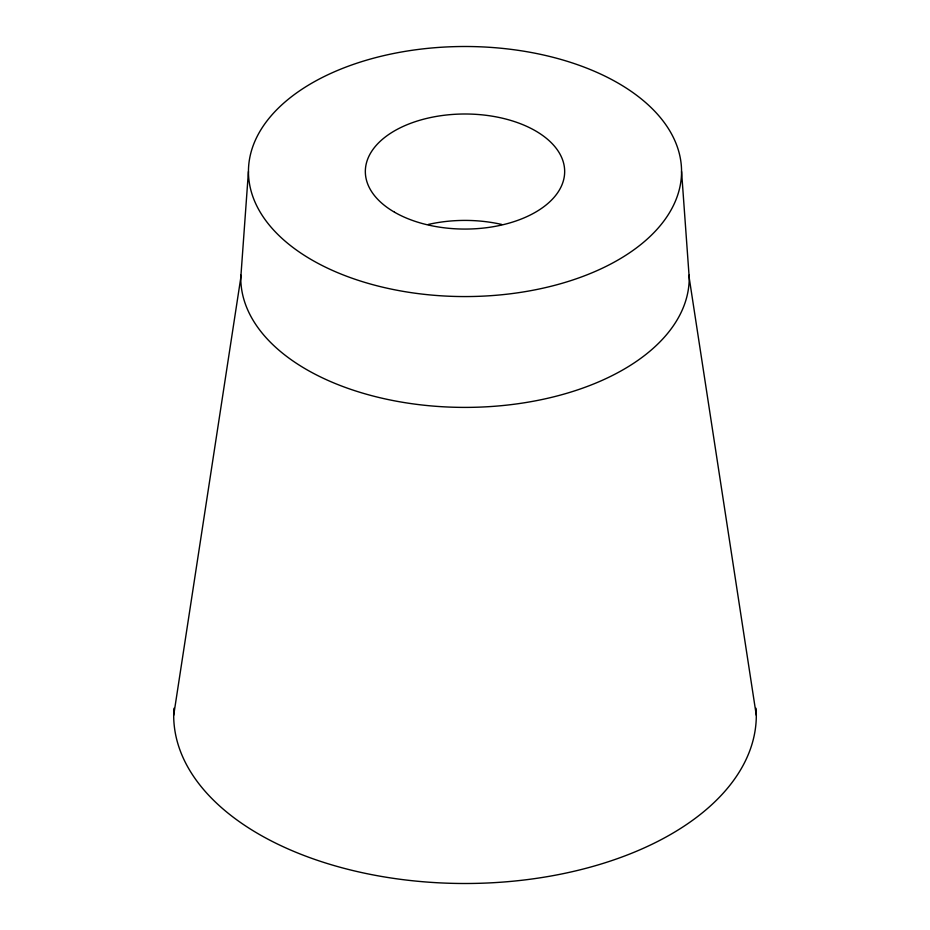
<?xml version="1.0" encoding="UTF-8"?>
<svg xmlns="http://www.w3.org/2000/svg" width="930" height="930" viewBox="0 0 930 930"><rect width="100%" height="100%" fill="white"/><g stroke="black" fill="none" stroke-linecap="round" stroke-linejoin="round"><path stroke-width="1.4" d="M248.438 171.539L240.765 277.942L173.689 715.31M756.311 715.31L689.235 277.942L681.562 171.539A216.562 125.039 0 0 0 356.713 63.252A216.562 125.039 0 0 0 356.713 279.814A216.562 125.039 0 0 0 681.562 171.539M756.055 708.265A291.311 168.191 0 0 1 465 883.5A291.311 168.191 0 0 1 173.945 708.265M689.177 275.141A224.235 129.456 0 0 1 465 407.398A224.235 129.456 0 0 1 240.824 275.141M428.219 224.467A99.661 57.532 0 0 1 501.781 224.467M394.529 212.214A99.661 57.532 0 0 0 561.267 186.43A99.661 57.532 0 0 0 439.204 115.959A99.661 57.532 0 0 0 394.529 212.214"/></g></svg>
